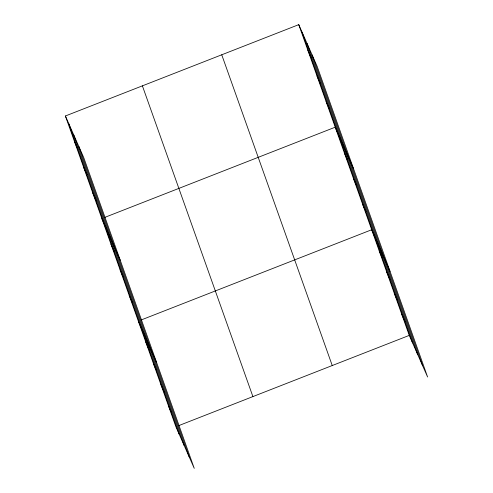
<?xml version="1.0" encoding="UTF-8"?>
<svg xmlns="http://www.w3.org/2000/svg" width="493" height="493" viewBox="0 0 493 493"><rect width="100%" height="100%" fill="white"/><g stroke="black" fill="none" stroke-linecap="round" stroke-linejoin="round"><path stroke-width="0.74" d="M65.39 115.991L83.742 157.606L194.248 468.35L175.896 426.741L65.39 115.991L298.752 24.65L317.104 66.259L427.61 377.009L409.258 335.394L298.752 24.65M104.707 217.425L335.222 127.194L353.573 168.809M141.177 319.969L371.685 229.744L390.037 271.353M178.749 425.619L409.258 335.394M307.866 50.286L311.182 57.798M316.987 75.922L320.296 83.434M326.101 101.558L329.416 109.07M344.336 152.83L347.645 160.342M353.45 178.466L356.766 185.978M362.571 204.102L365.88 211.614M379.197 250.869L382.513 258.381M386.715 272L390.025 279.513M394.227 293.132L397.543 300.644M401.74 314.263L405.055 321.775M74.505 141.633L77.82 149.139M83.625 167.269L86.934 174.775M92.739 192.905L96.055 200.411M101.854 218.541L120.212 260.15M110.974 244.177L114.284 251.683M120.089 269.813L123.404 277.319M129.209 295.449L132.518 302.955M138.323 321.085L156.675 362.694M145.836 342.216L149.151 349.722M153.354 363.347L156.663 370.853M160.866 384.478L164.181 391.984M168.378 405.61L171.693 413.116M312.143 55.006L422.649 365.751M307.028 43.415L417.534 354.159M302.061 32.162L412.567 342.906M221.745 54.791L332.245 365.541M142.397 85.85L252.903 396.594M78.781 146.353L189.287 457.097M73.667 134.755L184.172 445.499M68.7 123.503L179.206 434.247"/></g></svg>
